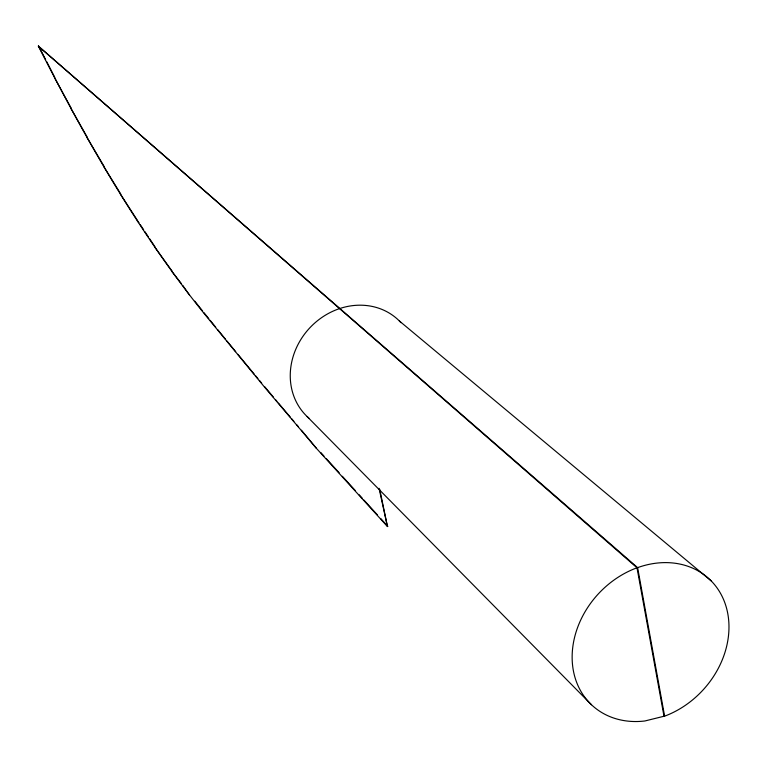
<?xml version="1.0" encoding="UTF-8"?>
<svg xmlns="http://www.w3.org/2000/svg" width="767" height="767" viewBox="0 0 767 767"><rect width="100%" height="100%" fill="white"/><g stroke="black" fill="none" stroke-linecap="round" stroke-linejoin="round"><path stroke-width="1.15" d="M664.606 716.1L637.626 567.638L637.003 567.791A86.134 71.024 -47.1 0 0 572.24 661.096A86.134 71.024 -47.1 0 0 644.913 720.97L665.171 715.956A86.134 71.024 -47.1 0 0 727.758 613.514A86.134 71.024 -47.1 0 0 637.626 567.628L38.35 46.125C86.633 141.032 139.671 234.357 207.071 317.154L264.337 386.884L316.378 448.292L387.45 526.555L379.742 489.336M316.378 448.292L301.431 430.229M189.344 294.883L182.69 285.362M171.808 271.365L181.28 283.483M154.474 246.686L172.163 271.25M137.341 220.915L139.009 222.785M120.4 194.099L137.686 220.8M103.641 166.305L120.735 193.993M87.054 137.561L103.976 166.199M70.65 107.936L87.39 137.466M54.419 77.448L70.986 107.84M399.348 320.961L711.038 580.772M38.35 46.125L637.003 567.791L663.992 716.196M307.164 416.596L591.472 704.748M320.779 452.549L323.971 456.068M326.368 458.704L339.148 472.769M342.35 476.288L355.131 490.353M359.129 494.753L362.321 498.272M363.913 500.026L377.498 514.973M380.691 518.492L387.881 526.402M296.896 424.908L298.401 426.682M290.175 416.989L278.402 403.058M291.661 418.744L293.895 421.371M275.487 399.597L276.945 401.333M264.73 386.76L273.32 397.018M255.632 375.83L257.904 378.562M259.419 380.384L261.691 383.117M254.126 374.028L237.875 354.335M227.042 341.114L235.68 351.67M217.838 329.8L225.613 339.369M208.777 318.602L204.003 312.725M210.168 320.328L215.738 327.212M194.808 301.182L202.622 310.999M140.323 224.769L143.621 229.726M144.934 231.711L148.232 236.667M149.555 238.642L154.829 246.581M38.666 46.03L45.636 59.605M46.71 61.686L54.745 77.342M379.051 488.311L387.45 526.555M400.988 322.667A66.422 59.069 -47.3 0 0 340.011 308.449L339.56 308.602A66.422 59.069 -47.3 0 0 292.726 357.93A66.422 59.069 -47.3 0 0 308.909 418.178"/></g></svg>
